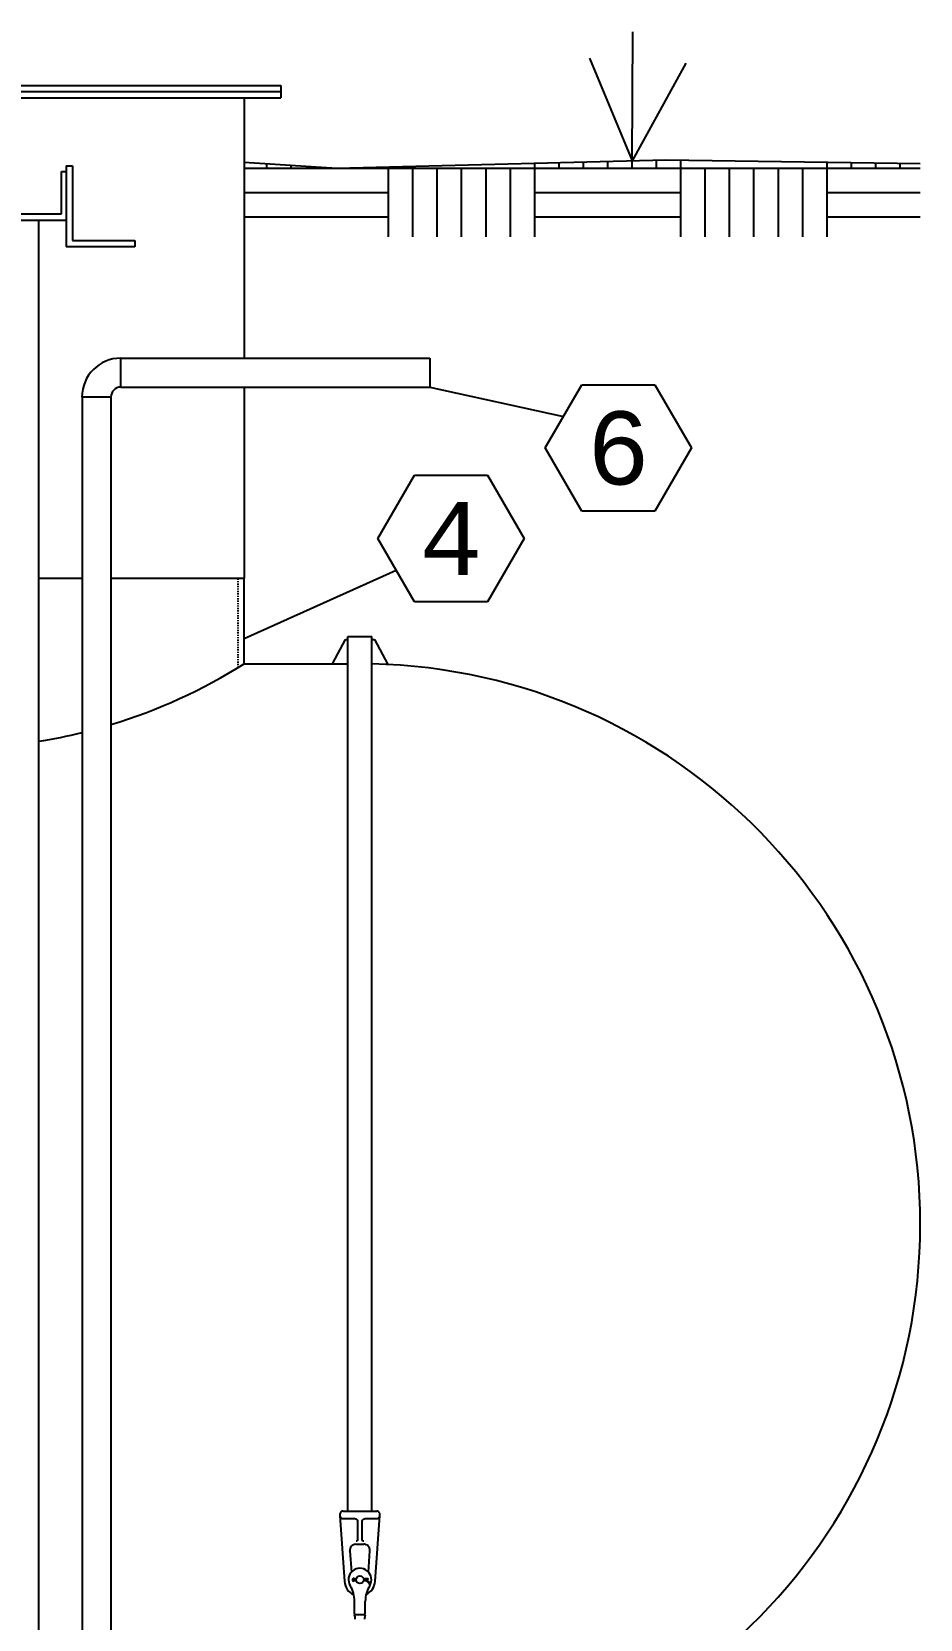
# Model space of a CAD drawing. Extents: x -13 to 326, y -96 to 129.
# Drawn here: x 253.5 to 326.5, y -19.4 to 110.9 of the extents above; entities that cross this region are included whole.
import ezdxf
from ezdxf.enums import TextEntityAlignment as Align

# ---------------------------------------------------------------- set-up
doc = ezdxf.new("R2010")
doc.units = 0
doc.header["$MEASUREMENT"] = 0
doc.linetypes.add('SHORT_DASH', pattern=[0.125, 0.03125, -0.0625, 0.03125])
doc.layers.add('2', color=7, linetype='Continuous')
doc.styles.get("Standard").update_dxf_attribs({"font": 'monotxt.shx'})

msp = doc.modelspace()

# ---------------------------------------------------------------- linework, layer by layer
at = {"layer": '2', "color": 5, "linetype": 'Continuous'}
for p, q in [((302.81, 100.36), (302.86, 110.95)), ((299.3, 108.79), (302.81, 100.36)), ((307.21, 108.37), (302.81, 100.36)), ((219.96, 106.53), (273.96, 106.53)), ((219.96, 106.03), (273.96, 106.03)), ((273.96, 106.53), (273.96, 105.53)), ((219.96, 105.53), (273.96, 105.53)), ((270.96, 105.53), (270.96, 84.15)), ((278.56, 99.74), (305.58, 100.43)), ((302.81, 99.74), (302.81, 100.36)), ((304.81, 99.74), (304.81, 100.41)), ((305.58, 100.43), (326.46, 100.12)), ((306.81, 99.74), (306.81, 100.41)), ((255.96, 95.99), (255.96, 99.48)), ((255.96, 99.48), (256.33, 99.48)), ((256.33, 99.95), (256.33, 93.28)), ((256.33, 99.95), (256.87, 99.95)), ((256.87, 99.95), (256.87, 93.8)), ((270.96, 100.23), (278.56, 99.74)), ((270.96, 99.74), (282.81, 99.74)), ((272.81, 99.74), (272.81, 100.11)), ((274.81, 99.74), (274.81, 99.98)), ((276.81, 99.74), (276.81, 99.85)), ((278.81, 99.74), (278.81, 99.75)), ((280.81, 99.74), (280.81, 99.8)), ((282.81, 99.74), (282.81, 99.85)), ((282.81, 99.74), (294.81, 99.74)), ((282.81, 94.12), (282.81, 99.74)), ((284.81, 94.12), (284.81, 99.74)), ((286.81, 94.12), (286.81, 99.74)), ((288.81, 94.12), (288.81, 99.74)), ((290.81, 94.12), (290.81, 99.74)), ((292.81, 94.12), (292.81, 99.74)), ((294.81, 99.74), (294.81, 100.16)), ((294.81, 99.74), (306.81, 99.74)), ((294.81, 94.12), (294.81, 99.74)), ((296.81, 99.74), (296.81, 100.21)), ((298.81, 99.74), (298.81, 100.26)), ((300.81, 99.74), (300.81, 100.31)), ((306.81, 99.74), (318.81, 99.74)), ((306.81, 94.12), (306.81, 99.74)), ((308.81, 94.12), (308.81, 99.74)), ((310.81, 94.12), (310.81, 99.74)), ((312.81, 94.12), (312.81, 99.74)), ((314.81, 94.12), (314.81, 99.74)), ((316.81, 94.12), (316.81, 99.74)), ((318.81, 99.74), (318.81, 100.24)), ((318.81, 94.12), (318.81, 99.74)), ((318.81, 99.74), (326.46, 99.74)), ((320.81, 99.74), (320.81, 100.21)), ((322.81, 99.74), (322.81, 100.18)), ((324.81, 99.74), (324.81, 100.15)), ((270.96, 97.74), (282.81, 97.74)), ((294.81, 97.74), (306.81, 97.74)), ((318.81, 97.74), (326.46, 97.74)), ((251.02, 95.99), (255.96, 95.99)), ((251.02, 95.49), (256.33, 95.49)), ((254.07, 95.49), (254.07, -66.29)), ((270.96, 95.74), (282.81, 95.74)), ((294.81, 95.74), (306.81, 95.74)), ((318.81, 95.74), (326.46, 95.74)), ((261.97, 93.28), (256.33, 93.28)), ((256.87, 93.8), (261.97, 93.8)), ((261.97, 93.8), (261.97, 93.28)), ((260.83, 81.77), (260.83, 84.15)), ((260.83, 84.15), (286.2, 84.15)), ((286.2, 84.15), (286.2, 81.77)), ((260.02, 80.96), (257.65, 80.96)), ((257.65, 80.96), (257.65, -58.65)), ((260.02, 80.96), (260.02, -58.65)), ((260.83, 81.77), (286.2, 81.77)), ((270.96, 81.77), (270.96, 66.08)), ((286.2, 81.77), (297.18, 79.37)), ((295.68, 76.78), (298.68, 81.97)), ((298.68, 81.97), (304.68, 81.97)), ((304.68, 81.97), (307.68, 76.78)), ((298.68, 71.58), (295.68, 76.78)), ((307.68, 76.78), (304.68, 71.58)), ((281.94, 69.34), (284.94, 74.54)), ((284.94, 74.54), (290.94, 74.54)), ((290.94, 74.54), (293.94, 69.34)), ((304.68, 71.58), (298.68, 71.58)), ((284.94, 64.14), (281.94, 69.34)), ((293.94, 69.34), (290.94, 64.14)), ((270.96, 61.14), (283.44, 66.74)), ((254.07, 66.08), (257.65, 66.08)), ((260.02, 66.08), (270.96, 66.08)), ((270.96, 59.06), (270.96, 66.08)), ((290.94, 64.14), (284.94, 64.14)), ((279.47, -10.5), (279.47, 61.31)), ((279.47, 61.31), (281.45, 61.31)), ((281.45, -10.5), (281.45, 61.31)), ((278.21, 59.06), (279.27, 61.06)), ((279.27, 61.06), (279.47, 61.06)), ((281.45, 61.06), (281.65, 61.06)), ((281.65, 61.06), (282.74, 59.01)), ((270.96, 59.06), (279.47, 59.06)), ((278.83, -10.67), (278.82, -10.74)), ((278.82, -10.74), (278.82, -10.86)), ((278.82, -10.86), (278.82, -10.9)), ((278.82, -10.86), (279.19, -16.28)), ((278.82, -10.9), (278.83, -10.94)), ((278.84, -10.63), (278.83, -10.67)), ((278.83, -10.94), (278.84, -10.97)), ((278.86, -10.6), (278.84, -10.63)), ((278.84, -10.97), (278.86, -11.01)), ((278.89, -10.57), (278.86, -10.6)), ((278.86, -11.01), (278.89, -11.04)), ((278.92, -10.54), (278.89, -10.57)), ((278.89, -11.04), (278.92, -11.06)), ((278.96, -10.52), (278.92, -10.54)), ((278.92, -11.06), (278.96, -11.08)), ((278.99, -10.51), (278.96, -10.52)), ((278.96, -11.08), (278.99, -11.1)), ((279.03, -10.5), (278.99, -10.51)), ((278.99, -11.1), (279.07, -11.11)), ((279.07, -10.5), (279.03, -10.5)), ((279.07, -10.5), (281.85, -10.5)), ((279.07, -11.11), (280.02, -11.11)), ((280.02, -11.11), (280.06, -11.11)), ((280.06, -11.11), (280.1, -11.12)), ((280.1, -11.12), (280.13, -11.14)), ((280.13, -11.14), (280.17, -11.16)), ((280.17, -11.16), (280.2, -11.18)), ((280.2, -11.18), (280.23, -11.21)), ((280.23, -11.21), (280.25, -11.25)), ((280.25, -11.25), (280.26, -11.29)), ((280.26, -11.29), (280.27, -11.36)), ((280.27, -11.36), (280.27, -12.85)), ((280.64, -11.36), (280.65, -11.32)), ((280.64, -12.85), (280.64, -11.36)), ((280.65, -11.29), (280.67, -11.25)), ((280.65, -11.32), (280.65, -11.29)), ((280.67, -11.25), (280.69, -11.21)), ((280.69, -11.21), (280.72, -11.18)), ((280.72, -11.18), (280.75, -11.16)), ((280.75, -11.16), (280.78, -11.14)), ((280.78, -11.14), (280.82, -11.12)), ((280.82, -11.12), (280.89, -11.11)), ((280.89, -11.11), (281.85, -11.11)), ((281.71, -16.28), (282.1, -10.86)), ((281.92, -10.51), (281.85, -10.5)), ((281.85, -11.11), (281.89, -11.11)), ((281.89, -11.11), (281.92, -11.1)), ((281.96, -10.52), (281.92, -10.51)), ((281.92, -11.1), (281.96, -11.08)), ((281.99, -10.54), (281.96, -10.52)), ((281.96, -11.08), (281.99, -11.06)), ((282.02, -10.57), (281.99, -10.54)), ((281.99, -11.06), (282.02, -11.04)), ((282.05, -10.6), (282.02, -10.57)), ((282.02, -11.04), (282.05, -11.01)), ((282.07, -10.63), (282.05, -10.6)), ((282.05, -11.01), (282.07, -10.97)), ((282.09, -10.67), (282.07, -10.63)), ((282.07, -10.97), (282.09, -10.94)), ((282.09, -10.71), (282.09, -10.67)), ((282.1, -10.74), (282.09, -10.71)), ((282.09, -10.94), (282.1, -10.86)), ((282.1, -10.86), (282.1, -10.74)), ((280.18, -12.97), (280.15, -12.97)), ((280.2, -12.96), (280.18, -12.97)), ((280.22, -12.95), (280.2, -12.96)), ((280.24, -12.94), (280.22, -12.95)), ((280.25, -12.92), (280.24, -12.94)), ((280.26, -12.9), (280.25, -12.92)), ((280.27, -12.89), (280.26, -12.9)), ((280.27, -12.85), (280.27, -12.87)), ((280.27, -12.87), (280.27, -12.89)), ((280.65, -12.89), (280.64, -12.85)), ((280.66, -12.9), (280.65, -12.89)), ((280.67, -12.92), (280.66, -12.9)), ((280.68, -12.94), (280.67, -12.92)), ((280.7, -12.95), (280.68, -12.94)), ((280.71, -12.96), (280.7, -12.95)), ((280.73, -12.97), (280.71, -12.96)), ((280.75, -12.97), (280.73, -12.97)), ((280.77, -12.97), (280.75, -12.97)), ((279.64, -13.79), (279.64, -13.76)), ((279.64, -13.76), (279.76, -15.5)), ((280.13, -13.21), (280.78, -13.21)), ((281.16, -15.5), (281.28, -13.76)), ((279.95, -16.02), (280.16, -16.03)), ((279.95, -16.08), (280.15, -16.1)), ((280.15, -16.16), (279.95, -16.17)), ((280.16, -16.22), (279.95, -16.24)), ((280.76, -16.03), (281.13, -16.03)), ((280.77, -16.1), (281.13, -16.1)), ((281.13, -16.1), (281.13, -16.03)), ((281.25, -16.49), (281.31, -16.46)), ((280.02, -19), (280.02, -17.91)), ((280.9, -19), (280.9, -17.91)), ((280.02, -19), (280.9, -19))]:
    msp.add_line(p, q, dxfattribs=at)
at = {"layer": '2', "color": 5, "linetype": 'SHORT_DASH'}
msp.add_line((270.46, 58.75), (270.46, 66.08), dxfattribs=at)
at = {"layer": '2', "color": 5, "linetype": 'Continuous'}
msp.add_circle((280.46, -16.13), 0.312, dxfattribs=at)
for centre, radius, start, end in [((260.83, 80.96), 3.19, 90, 180), ((260.83, 80.96), 0.812, 90, 180), ((246.96, 97.09), 44.96, 286.8847, 302.2595), ((280.46, 13.06), 46, 271.1679, 88.7663), ((246.96, 97.09), 44.96, 279.101, 283.7465), ((280.13, -13.71), 0.494, 89.663, 189.3301), ((280.78, -13.71), 0.495, 354.4687, 90.0032), ((280.46, -16.13), 0.938, 328.7095, 211.2904), ((280.46, -16.19), 1.27, 184.0801, 246.8386), ((277.52, -17.91), 2.5, 0, 31.2904), ((279.95, -16.13), 0.109, 85.5189, 274.4811), ((279.95, -16.13), 0.0469, 85.5189, 274.4811), ((280.78, -16.77), 0.55, 30.5508, 91.9631), ((280.78, -16.77), 0.612, 30.5508, 90.5806), ((283.4, -17.91), 2.5, 148.7096, 180), ((280.42, -16.16), 1.3, 294.7793, 354.8006), ((278.92, -19.38), 1.16, 0.0532, 18.8714), ((282, -19.38), 1.16, 161.1286, 179.9468)]:
    msp.add_arc(centre, radius, start, end, dxfattribs=at)

# ---------------------------------------------------------------- texts
for s, p in [('6', (301.68, 76.78)), ('4', (287.94, 69.34))]:
    msp.add_text(s, height=6, dxfattribs=at).set_placement(p, align=Align.MIDDLE_CENTER)

doc.saveas('drawing.dxf')
